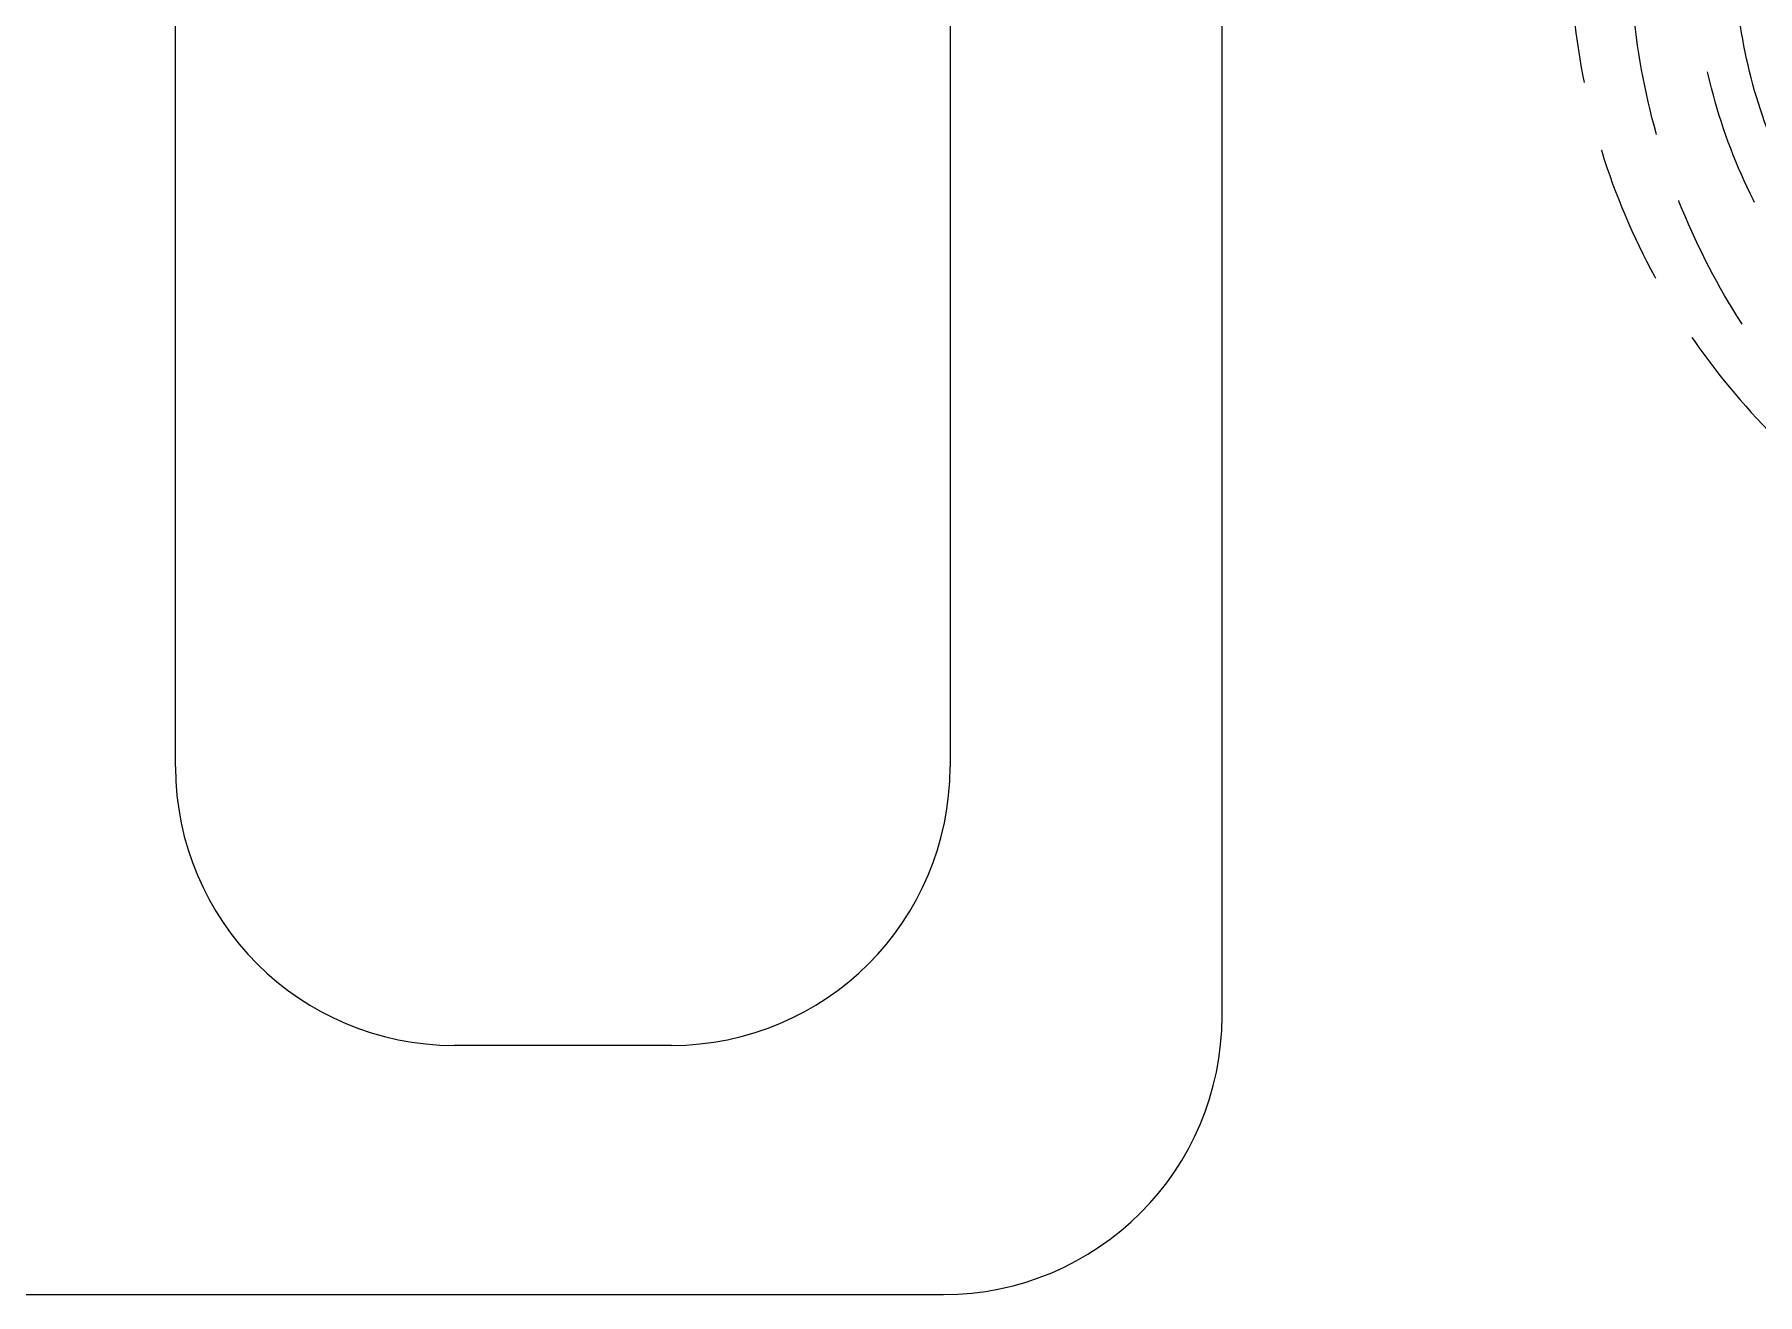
# Model space of a CAD drawing. Extents: x 11477420 to 23072185, y -28506554 to -14238804.
# Drawn here: x 11484805.1 to 11485299.8, y -14280199.4 to -14279837.6 of the extents above; entities that cross this region are included whole.
import ezdxf

# ---------------------------------------------------------------- set-up
doc = ezdxf.new("R2010")
doc.units = 0
doc.header["$LTSCALE"] = 50
doc.header["$MEASUREMENT"] = 0
doc.linetypes.add('DH-HID2', pattern=[1.2, 0.8, -0.4])
doc.layers.get('0').update_dxf_attribs({"linetype": 'CONTINUOUS'})
doc.layers.add('FU-FURM', color=251, linetype='DH-HID2')
doc.layers.add('가구', color=6, linetype='CONTINUOUS')

# ---------------------------------------------------------------- blocks, each defined once
blk = doc.blocks.new('dmlwk2')
at = {"layer": 'FU-FURM'}
blk.add_circle((391307.15, 35207.88), 200, dxfattribs=at)
for centre, radius, start, end in [((391307.15, 35225.94), 200.81, 185.1609, 354.8391), ((391307.15, 35207.88), 164.71, 180, 0), ((391307.15, 35207.88), 152.94, 180, 0)]:
    blk.add_arc(centre, radius, start, end, dxfattribs=at)
blk = doc.blocks.new('flooor2')
at = {"layer": '가구', "color": 8}
for p, q in [((11519546.07, -14280119.45), (11519546.07, -14279499.45)), ((11519245.61, -14280047.9), (11519245.61, -14279550.63)), ((11519467.98, -14279550.63), (11519467.98, -14280047.9)), ((11519387.98, -14280127.9), (11519325.61, -14280127.9)), ((11517826.07, -14280199.45), (11519466.07, -14280199.45))]:
    blk.add_line(p, q, dxfattribs=at)
for centre, start, end in [((11519325.61, -14280047.9), 180, 270), ((11519387.98, -14280047.9), 270, 0), ((11519466.07, -14280119.45), 270, 0)]:
    blk.add_arc(centre, 80, start, end, dxfattribs=at)
at = {"layer": 'FU-FURM', "color": 8, "xscale": -1, "rotation": 269.3657560822887}
blk.add_blockref('dmlwk2', (11480308.79, -14670705.1), dxfattribs=at)

msp = doc.modelspace()

# ---------------------------------------------------------------- block references
msp.add_blockref('flooor2', (-34400, 0))

doc.saveas('drawing.dxf')
